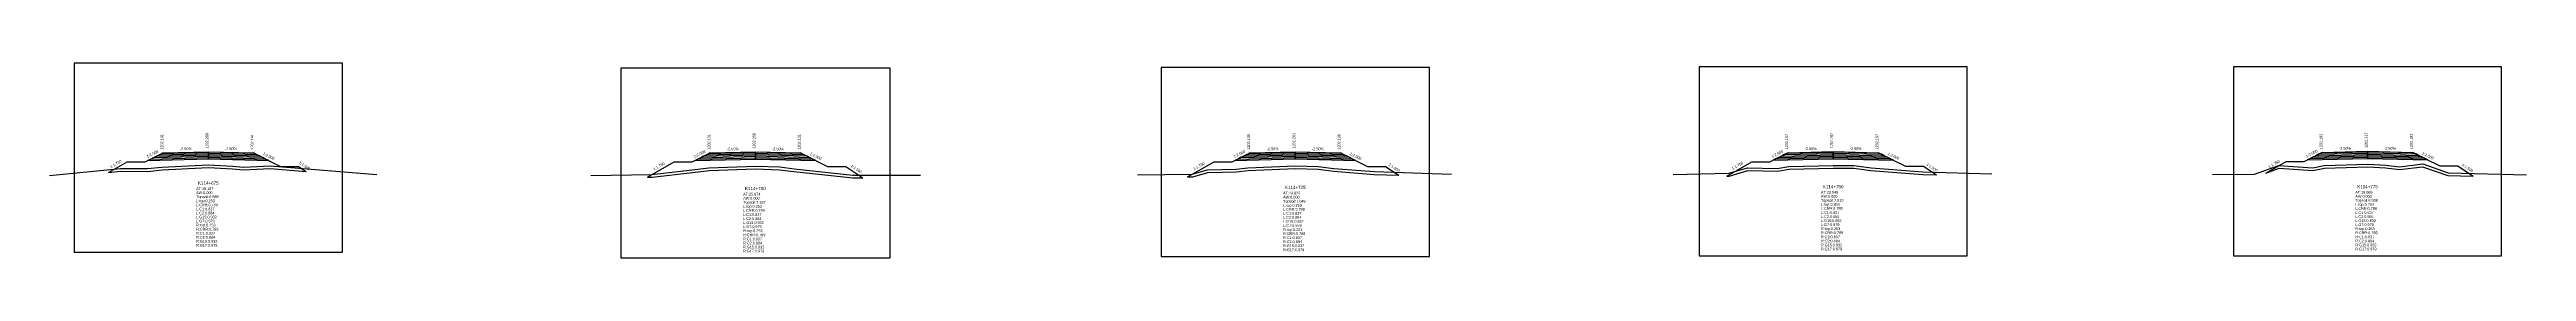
# Model space of a CAD drawing. Extents: x -7 to 78429, y 1189 to 1262.
# Drawn here: x 68937.8 to 69212.1, y 1190.5 to 1212.1 of the extents above; entities that cross this region are included whole.
import ezdxf
from ezdxf.enums import TextEntityAlignment as Align

# ---------------------------------------------------------------- set-up
doc = ezdxf.new("R2010")
doc.units = 0

msp = doc.modelspace()

# ---------------------------------------------------------------- linework, layer by layer
at = {"layer": 'A4_BORDER', "color": 7}
for points in [[(68940.536, 1191.112), (68970.236, 1191.112), (68970.236, 1212.112), (68940.536, 1212.112), (68940.536, 1191.112)], [(69001.06, 1190.472), (69030.882, 1190.472), (69030.882, 1211.558), (69001.06, 1211.558), (69001.06, 1190.472)], [(69060.914, 1190.618), (69090.614, 1190.618), (69090.614, 1211.618), (69060.914, 1211.618), (69060.914, 1190.618)], [(69120.485, 1190.712), (69150.185, 1190.712), (69150.185, 1211.712), (69120.485, 1211.712), (69120.485, 1190.712)], [(69179.666, 1190.709), (69209.366, 1190.709), (69209.366, 1211.709), (69179.666, 1211.709), (69179.666, 1190.709)]]:
    msp.add_lwpolyline(points, dxfattribs=at)
at = {"layer": 'CLEAR_GROUND', "color": 8}
for points in [[(68944.323, 1199.962), (68945.656, 1200.089), (68948.662, 1200.087), (68950.263, 1200.249), (68955.395, 1200.509), (68958.077, 1200.367), (68959.288, 1200.246), (68962.233, 1200.406), (68966.234, 1200.076)], [(69004.023, 1199.446), (69004.533, 1199.455), (69009.011, 1199.96), (69010.847, 1200.17), (69015.98, 1200.371), (69018.66, 1200.272), (69020.231, 1200.081), (69026.746, 1199.354), (69027.88, 1199.358)], [(69063.845, 1199.468), (69064.402, 1199.476), (69066.077, 1199.964), (69069.237, 1200.02), (69070.537, 1200.164), (69075.765, 1200.394), (69078.291, 1200.318), (69080.017, 1200.09), (69084.496, 1199.752), (69087.228, 1199.66)], [(69123.545, 1199.562), (69123.832, 1199.568), (69125.883, 1200.177), (69129.163, 1200.12), (69130.452, 1200.316), (69135.335, 1200.451), (69137.619, 1200.449), (69139.496, 1200.174), (69145.254, 1199.748), (69146.769, 1199.701)], [(69183.245, 1199.894), (69184.724, 1200.428), (69188.463, 1200.186), (69189.765, 1200.429), (69194.534, 1200.585), (69196.505, 1200.469), (69198.073, 1200.295), (69200.616, 1200.601), (69203.405, 1199.628), (69206.215, 1199.559)]]:
    msp.add_lwpolyline(points, dxfattribs=at)
at = {"layer": 'DESIGN_ROAD_TRIMMED', "color": 1}
for points in [[(68944.323, 1199.962), (68946.386, 1201.141), (68948.386, 1201.141), (68950.386, 1202.141), (68950.386, 1202.141), (68950.281, 1202.088), (68950.281, 1202.088), (68949.965, 1201.93), (68949.965, 1201.93), (68949.649, 1201.773), (68949.649, 1201.773), (68949.333, 1201.615), (68949.333, 1201.615), (68949.018, 1201.457), (68949.018, 1201.457), (68948.702, 1201.299), (68955.386, 1201.466), (68955.386, 1201.616), (68955.386, 1201.616), (68955.386, 1201.766), (68955.386, 1201.766), (68955.386, 1201.916), (68955.386, 1201.916), (68955.386, 1202.066), (68955.386, 1202.066), (68955.386, 1202.216), (68955.386, 1202.216), (68955.386, 1202.266), (68955.386, 1202.266), (68955.386, 1202.266), (68955.386, 1202.266), (68955.386, 1202.266), (68955.386, 1202.216), (68955.386, 1202.216), (68955.386, 1202.066), (68955.386, 1202.066), (68955.386, 1201.916), (68955.386, 1201.916), (68955.386, 1201.766), (68955.386, 1201.766), (68955.386, 1201.616), (68955.386, 1201.616), (68955.386, 1201.466), (68962.07, 1201.299), (68961.754, 1201.457), (68961.754, 1201.457), (68961.439, 1201.615), (68961.439, 1201.615), (68961.123, 1201.773), (68961.123, 1201.773), (68960.807, 1201.93), (68960.807, 1201.93), (68960.491, 1202.088), (68960.491, 1202.088), (68960.386, 1202.141), (68960.386, 1202.141), (68963.386, 1200.641), (68965.386, 1200.641), (68966.234, 1200.076)], [(69004.023, 1199.446), (69006.971, 1201.131), (69008.971, 1201.131), (69010.971, 1202.131), (69010.971, 1202.131), (69010.866, 1202.078), (69010.866, 1202.078), (69010.55, 1201.92), (69010.55, 1201.92), (69010.234, 1201.763), (69010.234, 1201.763), (69009.918, 1201.605), (69009.918, 1201.605), (69009.603, 1201.447), (69009.603, 1201.447), (69009.287, 1201.289), (69015.971, 1201.456), (69015.971, 1201.606), (69015.971, 1201.606), (69015.971, 1201.756), (69015.971, 1201.756), (69015.971, 1201.906), (69015.971, 1201.906), (69015.971, 1202.056), (69015.971, 1202.056), (69015.971, 1202.206), (69015.971, 1202.206), (69015.971, 1202.256), (69015.971, 1202.256), (69015.971, 1202.256), (69015.971, 1202.256), (69015.971, 1202.256), (69015.971, 1202.206), (69015.971, 1202.206), (69015.971, 1202.056), (69015.971, 1202.056), (69015.971, 1201.906), (69015.971, 1201.906), (69015.971, 1201.756), (69015.971, 1201.756), (69015.971, 1201.606), (69015.971, 1201.606), (69015.971, 1201.456), (69022.655, 1201.289), (69022.339, 1201.447), (69022.339, 1201.447), (69022.024, 1201.605), (69022.024, 1201.605), (69021.708, 1201.763), (69021.708, 1201.763), (69021.392, 1201.92), (69021.392, 1201.92), (69021.076, 1202.078), (69021.076, 1202.078), (69020.971, 1202.131), (69020.971, 1202.131), (69023.971, 1200.631), (69025.971, 1200.631), (69027.88, 1199.358)], [(69063.845, 1199.468), (69066.764, 1201.136), (69068.764, 1201.136), (69070.764, 1202.136), (69070.764, 1202.136), (69070.659, 1202.083), (69070.659, 1202.083), (69070.343, 1201.925), (69070.343, 1201.925), (69070.027, 1201.768), (69070.027, 1201.768), (69069.712, 1201.61), (69069.712, 1201.61), (69069.396, 1201.452), (69069.396, 1201.452), (69069.08, 1201.294), (69075.764, 1201.461), (69075.764, 1201.611), (69075.764, 1201.611), (69075.764, 1201.761), (69075.764, 1201.761), (69075.764, 1201.911), (69075.764, 1201.911), (69075.764, 1202.061), (69075.764, 1202.061), (69075.764, 1202.211), (69075.764, 1202.211), (69075.764, 1202.261), (69075.764, 1202.261), (69075.764, 1202.261), (69075.764, 1202.261), (69075.764, 1202.261), (69075.764, 1202.211), (69075.764, 1202.211), (69075.764, 1202.061), (69075.764, 1202.061), (69075.764, 1201.911), (69075.764, 1201.911), (69075.764, 1201.761), (69075.764, 1201.761), (69075.764, 1201.611), (69075.764, 1201.611), (69075.764, 1201.461), (69082.448, 1201.294), (69082.133, 1201.452), (69082.133, 1201.452), (69081.817, 1201.61), (69081.817, 1201.61), (69081.501, 1201.768), (69081.501, 1201.768), (69081.185, 1201.925), (69081.185, 1201.925), (69080.87, 1202.083), (69080.87, 1202.083), (69080.764, 1202.136), (69080.764, 1202.136), (69083.764, 1200.636), (69085.764, 1200.636), (69087.228, 1199.66)], [(69123.545, 1199.562), (69126.335, 1201.157), (69128.335, 1201.157), (69130.335, 1202.157), (69130.335, 1202.157), (69130.23, 1202.104), (69130.23, 1202.104), (69129.914, 1201.946), (69129.914, 1201.946), (69129.599, 1201.789), (69129.599, 1201.789), (69129.283, 1201.631), (69129.283, 1201.631), (69128.967, 1201.473), (69128.967, 1201.473), (69128.651, 1201.315), (69135.335, 1201.482), (69135.335, 1201.632), (69135.335, 1201.632), (69135.335, 1201.782), (69135.335, 1201.782), (69135.335, 1201.932), (69135.335, 1201.932), (69135.335, 1202.082), (69135.335, 1202.082), (69135.335, 1202.232), (69135.335, 1202.232), (69135.335, 1202.282), (69135.335, 1202.282), (69135.335, 1202.282), (69135.335, 1202.282), (69135.335, 1202.282), (69135.335, 1202.232), (69135.335, 1202.232), (69135.335, 1202.082), (69135.335, 1202.082), (69135.335, 1201.932), (69135.335, 1201.932), (69135.335, 1201.782), (69135.335, 1201.782), (69135.335, 1201.632), (69135.335, 1201.632), (69135.335, 1201.482), (69142.02, 1201.315), (69141.704, 1201.473), (69141.704, 1201.473), (69141.388, 1201.631), (69141.388, 1201.631), (69141.072, 1201.789), (69141.072, 1201.789), (69140.756, 1201.946), (69140.756, 1201.946), (69140.441, 1202.104), (69140.441, 1202.104), (69140.335, 1202.157), (69140.335, 1202.157), (69143.335, 1200.657), (69145.335, 1200.657), (69146.769, 1199.701)], [(69183.245, 1199.894), (69185.516, 1201.192), (69187.516, 1201.192), (69189.516, 1202.192), (69189.516, 1202.192), (69189.41, 1202.139), (69189.41, 1202.139), (69189.094, 1201.981), (69189.094, 1201.981), (69188.779, 1201.824), (69188.779, 1201.824), (69188.463, 1201.666), (69188.463, 1201.666), (69188.147, 1201.508), (69188.147, 1201.508), (69187.831, 1201.35), (69194.516, 1201.517), (69194.516, 1201.667), (69194.516, 1201.667), (69194.516, 1201.817), (69194.516, 1201.817), (69194.516, 1201.967), (69194.516, 1201.967), (69194.516, 1202.117), (69194.516, 1202.117), (69194.516, 1202.267), (69194.516, 1202.267), (69194.516, 1202.317), (69194.516, 1202.317), (69194.516, 1202.317), (69194.516, 1202.317), (69194.516, 1202.317), (69194.516, 1202.267), (69194.516, 1202.267), (69194.516, 1202.117), (69194.516, 1202.117), (69194.516, 1201.967), (69194.516, 1201.967), (69194.516, 1201.817), (69194.516, 1201.817), (69194.516, 1201.667), (69194.516, 1201.667), (69194.516, 1201.517), (69201.2, 1201.35), (69200.884, 1201.508), (69200.884, 1201.508), (69200.568, 1201.666), (69200.568, 1201.666), (69200.252, 1201.824), (69200.252, 1201.824), (69199.937, 1201.981), (69199.937, 1201.981), (69199.621, 1202.139), (69199.621, 1202.139), (69199.516, 1202.192), (69199.516, 1202.192), (69202.516, 1200.692), (69204.516, 1200.692), (69206.215, 1199.559)]]:
    msp.add_lwpolyline(points, dxfattribs=at)
at = {"layer": 'FINISHED_ROAD', "color": 2}
for points in [[(68946.386, 1201.141), (68948.386, 1201.141), (68950.386, 1202.141), (68950.386, 1202.141), (68955.386, 1202.266), (68960.386, 1202.141), (68960.386, 1202.141), (68963.386, 1200.641), (68965.386, 1200.641)], [(69006.971, 1201.131), (69008.971, 1201.131), (69010.971, 1202.131), (69010.971, 1202.131), (69015.971, 1202.256), (69020.971, 1202.131), (69020.971, 1202.131), (69023.971, 1200.631), (69025.971, 1200.631)], [(69066.764, 1201.136), (69068.764, 1201.136), (69070.764, 1202.136), (69070.764, 1202.136), (69075.764, 1202.261), (69080.764, 1202.136), (69080.764, 1202.136), (69083.764, 1200.636), (69085.764, 1200.636)], [(69126.335, 1201.157), (69128.335, 1201.157), (69130.335, 1202.157), (69130.335, 1202.157), (69135.335, 1202.282), (69140.335, 1202.157), (69140.335, 1202.157), (69143.335, 1200.657), (69145.335, 1200.657)], [(69185.516, 1201.192), (69187.516, 1201.192), (69189.516, 1202.192), (69189.516, 1202.192), (69194.516, 1202.317), (69199.516, 1202.192), (69199.516, 1202.192), (69202.516, 1200.692), (69204.516, 1200.692)]]:
    msp.add_lwpolyline(points, dxfattribs=at)
at = {"layer": 'LAYER_0', "color": 4}
for points in [[(68950.386, 1202.141), (68950.281, 1202.088), (68955.386, 1202.216), (68955.386, 1202.266)], [(69010.971, 1202.131), (69010.866, 1202.078), (69015.971, 1202.206), (69015.971, 1202.256)], [(69070.764, 1202.136), (69070.659, 1202.083), (69075.764, 1202.211), (69075.764, 1202.261)], [(69130.335, 1202.157), (69130.23, 1202.104), (69135.335, 1202.232), (69135.335, 1202.282)], [(69189.516, 1202.192), (69189.41, 1202.139), (69194.516, 1202.267), (69194.516, 1202.317)]]:
    msp.add_lwpolyline(points, dxfattribs=at)
at = {"layer": 'LAYER_1', "color": 4}
for points in [[(68950.281, 1202.088), (68949.965, 1201.93), (68955.386, 1202.066), (68955.386, 1202.216)], [(69010.866, 1202.078), (69010.55, 1201.92), (69015.971, 1202.056), (69015.971, 1202.206)], [(69070.659, 1202.083), (69070.343, 1201.925), (69075.764, 1202.061), (69075.764, 1202.211)], [(69130.23, 1202.104), (69129.914, 1201.946), (69135.335, 1202.082), (69135.335, 1202.232)], [(69189.41, 1202.139), (69189.094, 1201.981), (69194.516, 1202.117), (69194.516, 1202.267)]]:
    msp.add_lwpolyline(points, dxfattribs=at)
at = {"layer": 'LAYER_10', "color": 6}
for points in [[(68961.439, 1201.615), (68961.754, 1201.457), (68955.386, 1201.616), (68955.386, 1201.766)], [(69022.024, 1201.605), (69022.339, 1201.447), (69015.971, 1201.606), (69015.971, 1201.756)], [(69081.817, 1201.61), (69082.133, 1201.452), (69075.764, 1201.611), (69075.764, 1201.761)], [(69141.388, 1201.631), (69141.704, 1201.473), (69135.335, 1201.632), (69135.335, 1201.782)], [(69200.568, 1201.666), (69200.884, 1201.508), (69194.516, 1201.667), (69194.516, 1201.817)]]:
    msp.add_lwpolyline(points, dxfattribs=at)
at = {"layer": 'LAYER_11', "color": 6}
for points in [[(68961.754, 1201.457), (68962.07, 1201.299), (68955.386, 1201.466), (68955.386, 1201.616)], [(69022.339, 1201.447), (69022.655, 1201.289), (69015.971, 1201.456), (69015.971, 1201.606)], [(69082.133, 1201.452), (69082.448, 1201.294), (69075.764, 1201.461), (69075.764, 1201.611)], [(69141.704, 1201.473), (69142.02, 1201.315), (69135.335, 1201.482), (69135.335, 1201.632)], [(69200.884, 1201.508), (69201.2, 1201.35), (69194.516, 1201.517), (69194.516, 1201.667)]]:
    msp.add_lwpolyline(points, dxfattribs=at)
at = {"layer": 'LAYER_2', "color": 4}
for points in [[(68949.965, 1201.93), (68949.649, 1201.773), (68955.386, 1201.916), (68955.386, 1202.066)], [(69010.55, 1201.92), (69010.234, 1201.763), (69015.971, 1201.906), (69015.971, 1202.056)], [(69070.343, 1201.925), (69070.027, 1201.768), (69075.764, 1201.911), (69075.764, 1202.061)], [(69129.914, 1201.946), (69129.599, 1201.789), (69135.335, 1201.932), (69135.335, 1202.082)], [(69189.094, 1201.981), (69188.779, 1201.824), (69194.516, 1201.967), (69194.516, 1202.117)]]:
    msp.add_lwpolyline(points, dxfattribs=at)
at = {"layer": 'LAYER_3', "color": 4}
for points in [[(68949.649, 1201.773), (68949.333, 1201.615), (68955.386, 1201.766), (68955.386, 1201.916)], [(69010.234, 1201.763), (69009.918, 1201.605), (69015.971, 1201.756), (69015.971, 1201.906)], [(69070.027, 1201.768), (69069.712, 1201.61), (69075.764, 1201.761), (69075.764, 1201.911)], [(69129.599, 1201.789), (69129.283, 1201.631), (69135.335, 1201.782), (69135.335, 1201.932)], [(69188.779, 1201.824), (69188.463, 1201.666), (69194.516, 1201.817), (69194.516, 1201.967)]]:
    msp.add_lwpolyline(points, dxfattribs=at)
at = {"layer": 'LAYER_4', "color": 4}
for points in [[(68949.333, 1201.615), (68949.018, 1201.457), (68955.386, 1201.616), (68955.386, 1201.766)], [(69009.918, 1201.605), (69009.603, 1201.447), (69015.971, 1201.606), (69015.971, 1201.756)], [(69069.712, 1201.61), (69069.396, 1201.452), (69075.764, 1201.611), (69075.764, 1201.761)], [(69129.283, 1201.631), (69128.967, 1201.473), (69135.335, 1201.632), (69135.335, 1201.782)], [(69188.463, 1201.666), (69188.147, 1201.508), (69194.516, 1201.667), (69194.516, 1201.817)]]:
    msp.add_lwpolyline(points, dxfattribs=at)
at = {"layer": 'LAYER_5', "color": 4}
for points in [[(68949.018, 1201.457), (68948.702, 1201.299), (68955.386, 1201.466), (68955.386, 1201.616)], [(69009.603, 1201.447), (69009.287, 1201.289), (69015.971, 1201.456), (69015.971, 1201.606)], [(69069.396, 1201.452), (69069.08, 1201.294), (69075.764, 1201.461), (69075.764, 1201.611)], [(69128.967, 1201.473), (69128.651, 1201.315), (69135.335, 1201.482), (69135.335, 1201.632)], [(69188.147, 1201.508), (69187.831, 1201.35), (69194.516, 1201.517), (69194.516, 1201.667)]]:
    msp.add_lwpolyline(points, dxfattribs=at)
at = {"layer": 'LAYER_6', "color": 6}
for points in [[(68960.386, 1202.141), (68960.491, 1202.088), (68955.386, 1202.216), (68955.386, 1202.266)], [(69020.971, 1202.131), (69021.076, 1202.078), (69015.971, 1202.206), (69015.971, 1202.256)], [(69080.764, 1202.136), (69080.87, 1202.083), (69075.764, 1202.211), (69075.764, 1202.261)], [(69140.335, 1202.157), (69140.441, 1202.104), (69135.335, 1202.232), (69135.335, 1202.282)], [(69199.516, 1202.192), (69199.621, 1202.139), (69194.516, 1202.267), (69194.516, 1202.317)]]:
    msp.add_lwpolyline(points, dxfattribs=at)
at = {"layer": 'LAYER_7', "color": 6}
for points in [[(68960.491, 1202.088), (68960.807, 1201.93), (68955.386, 1202.066), (68955.386, 1202.216)], [(69021.076, 1202.078), (69021.392, 1201.92), (69015.971, 1202.056), (69015.971, 1202.206)], [(69080.87, 1202.083), (69081.185, 1201.925), (69075.764, 1202.061), (69075.764, 1202.211)], [(69140.441, 1202.104), (69140.756, 1201.946), (69135.335, 1202.082), (69135.335, 1202.232)], [(69199.621, 1202.139), (69199.937, 1201.981), (69194.516, 1202.117), (69194.516, 1202.267)]]:
    msp.add_lwpolyline(points, dxfattribs=at)
at = {"layer": 'LAYER_8', "color": 6}
for points in [[(68960.807, 1201.93), (68961.123, 1201.773), (68955.386, 1201.916), (68955.386, 1202.066)], [(69021.392, 1201.92), (69021.708, 1201.763), (69015.971, 1201.906), (69015.971, 1202.056)], [(69081.185, 1201.925), (69081.501, 1201.768), (69075.764, 1201.911), (69075.764, 1202.061)], [(69140.756, 1201.946), (69141.072, 1201.789), (69135.335, 1201.932), (69135.335, 1202.082)], [(69199.937, 1201.981), (69200.252, 1201.824), (69194.516, 1201.967), (69194.516, 1202.117)]]:
    msp.add_lwpolyline(points, dxfattribs=at)
at = {"layer": 'LAYER_9', "color": 6}
for points in [[(68961.123, 1201.773), (68961.439, 1201.615), (68955.386, 1201.766), (68955.386, 1201.916)], [(69021.708, 1201.763), (69022.024, 1201.605), (69015.971, 1201.756), (69015.971, 1201.906)], [(69081.501, 1201.768), (69081.817, 1201.61), (69075.764, 1201.761), (69075.764, 1201.911)], [(69141.072, 1201.789), (69141.388, 1201.631), (69135.335, 1201.782), (69135.335, 1201.932)], [(69200.252, 1201.824), (69200.568, 1201.666), (69194.516, 1201.817), (69194.516, 1201.967)]]:
    msp.add_lwpolyline(points, dxfattribs=at)
at = {"layer": 'NATURAL_GROUND', "color": 3}
for points in [[(68937.798, 1199.642), (68945.642, 1200.389), (68948.647, 1200.387), (68950.24, 1200.548), (68955.395, 1200.809), (68958.1, 1200.666), (68959.295, 1200.547), (68962.237, 1200.707), (68974.062, 1199.73)], [(68997.729, 1199.635), (69004.514, 1199.755), (69008.977, 1200.258), (69010.824, 1200.469), (69015.98, 1200.671), (69018.684, 1200.571), (69020.266, 1200.379), (69026.762, 1199.654), (69034.256, 1199.681)], [(69058.289, 1199.69), (69064.357, 1199.775), (69066.031, 1200.263), (69069.218, 1200.32), (69070.514, 1200.463), (69075.763, 1200.694), (69078.315, 1200.617), (69080.048, 1200.389), (69084.512, 1200.052), (69093.059, 1199.764)], [(69117.599, 1199.751), (69123.785, 1199.867), (69125.842, 1200.478), (69129.143, 1200.42), (69130.425, 1200.615), (69135.331, 1200.751), (69137.641, 1200.749), (69139.528, 1200.472), (69145.269, 1200.048), (69152.901, 1199.812)], [(69177.36, 1199.751), (69182.01, 1199.768), (69184.681, 1200.731), (69188.445, 1200.488), (69189.733, 1200.728), (69194.538, 1200.885), (69196.531, 1200.768), (69198.072, 1200.597), (69200.65, 1200.907), (69203.46, 1199.927), (69212.12, 1199.713)]]:
    msp.add_lwpolyline(points, dxfattribs=at)
at = {"layer": 'STRUCTURE_LEFT', "color": 4}
for points in [[(68950.386, 1202.141), (68950.281, 1202.088), (68950.281, 1202.088), (68949.965, 1201.93), (68949.965, 1201.93), (68949.649, 1201.773), (68949.649, 1201.773), (68949.333, 1201.615), (68949.333, 1201.615), (68949.018, 1201.457), (68949.018, 1201.457), (68948.702, 1201.299), (68955.386, 1201.466), (68955.386, 1201.616), (68955.386, 1201.616), (68955.386, 1201.766), (68955.386, 1201.766), (68955.386, 1201.916), (68955.386, 1201.916), (68955.386, 1202.066), (68955.386, 1202.066), (68955.386, 1202.216), (68955.386, 1202.216), (68955.386, 1202.266), (68955.386, 1202.266)], [(69010.971, 1202.131), (69010.866, 1202.078), (69010.866, 1202.078), (69010.55, 1201.92), (69010.55, 1201.92), (69010.234, 1201.763), (69010.234, 1201.763), (69009.918, 1201.605), (69009.918, 1201.605), (69009.603, 1201.447), (69009.603, 1201.447), (69009.287, 1201.289), (69015.971, 1201.456), (69015.971, 1201.606), (69015.971, 1201.606), (69015.971, 1201.756), (69015.971, 1201.756), (69015.971, 1201.906), (69015.971, 1201.906), (69015.971, 1202.056), (69015.971, 1202.056), (69015.971, 1202.206), (69015.971, 1202.206), (69015.971, 1202.256), (69015.971, 1202.256)], [(69070.764, 1202.136), (69070.659, 1202.083), (69070.659, 1202.083), (69070.343, 1201.925), (69070.343, 1201.925), (69070.027, 1201.768), (69070.027, 1201.768), (69069.712, 1201.61), (69069.712, 1201.61), (69069.396, 1201.452), (69069.396, 1201.452), (69069.08, 1201.294), (69075.764, 1201.461), (69075.764, 1201.611), (69075.764, 1201.611), (69075.764, 1201.761), (69075.764, 1201.761), (69075.764, 1201.911), (69075.764, 1201.911), (69075.764, 1202.061), (69075.764, 1202.061), (69075.764, 1202.211), (69075.764, 1202.211), (69075.764, 1202.261), (69075.764, 1202.261)], [(69130.335, 1202.157), (69130.23, 1202.104), (69130.23, 1202.104), (69129.914, 1201.946), (69129.914, 1201.946), (69129.599, 1201.789), (69129.599, 1201.789), (69129.283, 1201.631), (69129.283, 1201.631), (69128.967, 1201.473), (69128.967, 1201.473), (69128.651, 1201.315), (69135.335, 1201.482), (69135.335, 1201.632), (69135.335, 1201.632), (69135.335, 1201.782), (69135.335, 1201.782), (69135.335, 1201.932), (69135.335, 1201.932), (69135.335, 1202.082), (69135.335, 1202.082), (69135.335, 1202.232), (69135.335, 1202.232), (69135.335, 1202.282), (69135.335, 1202.282)], [(69189.516, 1202.192), (69189.41, 1202.139), (69189.41, 1202.139), (69189.094, 1201.981), (69189.094, 1201.981), (69188.779, 1201.824), (69188.779, 1201.824), (69188.463, 1201.666), (69188.463, 1201.666), (69188.147, 1201.508), (69188.147, 1201.508), (69187.831, 1201.35), (69194.516, 1201.517), (69194.516, 1201.667), (69194.516, 1201.667), (69194.516, 1201.817), (69194.516, 1201.817), (69194.516, 1201.967), (69194.516, 1201.967), (69194.516, 1202.117), (69194.516, 1202.117), (69194.516, 1202.267), (69194.516, 1202.267), (69194.516, 1202.317), (69194.516, 1202.317)]]:
    msp.add_lwpolyline(points, dxfattribs=at)
at = {"layer": 'STRUCTURE_RIGHT', "color": 6}
for points in [[(68955.386, 1202.266), (68955.386, 1202.266), (68955.386, 1202.216), (68955.386, 1202.216), (68955.386, 1202.066), (68955.386, 1202.066), (68955.386, 1201.916), (68955.386, 1201.916), (68955.386, 1201.766), (68955.386, 1201.766), (68955.386, 1201.616), (68955.386, 1201.616), (68955.386, 1201.466), (68962.07, 1201.299), (68961.754, 1201.457), (68961.754, 1201.457), (68961.439, 1201.615), (68961.439, 1201.615), (68961.123, 1201.773), (68961.123, 1201.773), (68960.807, 1201.93), (68960.807, 1201.93), (68960.491, 1202.088), (68960.491, 1202.088), (68960.386, 1202.141)], [(69015.971, 1202.256), (69015.971, 1202.256), (69015.971, 1202.206), (69015.971, 1202.206), (69015.971, 1202.056), (69015.971, 1202.056), (69015.971, 1201.906), (69015.971, 1201.906), (69015.971, 1201.756), (69015.971, 1201.756), (69015.971, 1201.606), (69015.971, 1201.606), (69015.971, 1201.456), (69022.655, 1201.289), (69022.339, 1201.447), (69022.339, 1201.447), (69022.024, 1201.605), (69022.024, 1201.605), (69021.708, 1201.763), (69021.708, 1201.763), (69021.392, 1201.92), (69021.392, 1201.92), (69021.076, 1202.078), (69021.076, 1202.078), (69020.971, 1202.131)], [(69075.764, 1202.261), (69075.764, 1202.261), (69075.764, 1202.211), (69075.764, 1202.211), (69075.764, 1202.061), (69075.764, 1202.061), (69075.764, 1201.911), (69075.764, 1201.911), (69075.764, 1201.761), (69075.764, 1201.761), (69075.764, 1201.611), (69075.764, 1201.611), (69075.764, 1201.461), (69082.448, 1201.294), (69082.133, 1201.452), (69082.133, 1201.452), (69081.817, 1201.61), (69081.817, 1201.61), (69081.501, 1201.768), (69081.501, 1201.768), (69081.185, 1201.925), (69081.185, 1201.925), (69080.87, 1202.083), (69080.87, 1202.083), (69080.764, 1202.136)], [(69135.335, 1202.282), (69135.335, 1202.282), (69135.335, 1202.232), (69135.335, 1202.232), (69135.335, 1202.082), (69135.335, 1202.082), (69135.335, 1201.932), (69135.335, 1201.932), (69135.335, 1201.782), (69135.335, 1201.782), (69135.335, 1201.632), (69135.335, 1201.632), (69135.335, 1201.482), (69142.02, 1201.315), (69141.704, 1201.473), (69141.704, 1201.473), (69141.388, 1201.631), (69141.388, 1201.631), (69141.072, 1201.789), (69141.072, 1201.789), (69140.756, 1201.946), (69140.756, 1201.946), (69140.441, 1202.104), (69140.441, 1202.104), (69140.335, 1202.157)], [(69194.516, 1202.317), (69194.516, 1202.317), (69194.516, 1202.267), (69194.516, 1202.267), (69194.516, 1202.117), (69194.516, 1202.117), (69194.516, 1201.967), (69194.516, 1201.967), (69194.516, 1201.817), (69194.516, 1201.817), (69194.516, 1201.667), (69194.516, 1201.667), (69194.516, 1201.517), (69201.2, 1201.35), (69200.884, 1201.508), (69200.884, 1201.508), (69200.568, 1201.666), (69200.568, 1201.666), (69200.252, 1201.824), (69200.252, 1201.824), (69199.937, 1201.981), (69199.937, 1201.981), (69199.621, 1202.139), (69199.621, 1202.139), (69199.516, 1202.192)]]:
    msp.add_lwpolyline(points, dxfattribs=at)

# ---------------------------------------------------------------- texts
at = {"layer": 'INFO_TEXT'}
for s, p in [('AT:19.167', (68954.036, 1198.012)), ('AW:0.000', (68954.036, 1197.562)), ('Topsoil:6.588', (68954.036, 1197.112)), ('L:top:0.253', (68954.036, 1196.662)), ('L:CRR:0.789', (68954.036, 1196.212)), ('L:C1:0.837', (68954.036, 1195.762)), ('AT:25.874', (69014.615, 1197.4)), ('AW:0.000', (69014.615, 1196.948)), ('Topsoil:7.187', (69014.615, 1196.496)), ('L:top:0.253', (69014.615, 1196.044)), ('AT:23.825', (69074.414, 1197.518)), ('AW:0.000', (69074.414, 1197.068)), ('Topsoil:7.049', (69074.414, 1196.618)), ('L:top:0.253', (69074.414, 1196.168)), ('AT:22.048', (69133.985, 1197.612)), ('AW:0.000', (69133.985, 1197.162)), ('Topsoil:7.010', (69133.985, 1196.712)), ('L:top:0.253', (69133.985, 1196.262)), ('L:CRR:0.789', (69133.985, 1195.812)), ('AT:19.965', (69193.166, 1197.609)), ('AW:0.000', (69193.166, 1197.159)), ('Topsoil:6.988', (69193.166, 1196.709)), ('L:top:0.253', (69193.166, 1196.259)), ('L:CRR:0.789', (69193.166, 1195.809)), ('L:C2:0.884', (68954.036, 1195.312)), ('L:G15:0.932', (68954.036, 1194.862)), ('L:G7:0.979', (68954.036, 1194.412)), ('R:top:0.253', (68954.036, 1193.962)), ('R:CRR:0.789', (68954.036, 1193.512)), ('R:C1:0.837', (68954.036, 1193.062)), ('L:CRR:0.789', (69014.615, 1195.593)), ('L:C1:0.837', (69014.615, 1195.141)), ('L:C2:0.884', (69014.615, 1194.689)), ('L:G15:0.932', (69014.615, 1194.237)), ('L:G7:0.979', (69014.615, 1193.785)), ('R:top:0.253', (69014.615, 1193.333)), ('L:CRR:0.789', (69074.414, 1195.718)), ('L:C1:0.837', (69074.414, 1195.268)), ('L:C2:0.884', (69074.414, 1194.818)), ('L:G15:0.932', (69074.414, 1194.368)), ('L:G7:0.979', (69074.414, 1193.918)), ('R:top:0.253', (69074.414, 1193.468)), ('R:CRR:0.789', (69074.414, 1193.018)), ('L:C1:0.837', (69133.985, 1195.362)), ('L:C2:0.884', (69133.985, 1194.912)), ('L:G15:0.932', (69133.985, 1194.462)), ('L:G7:0.979', (69133.985, 1194.012)), ('R:top:0.253', (69133.985, 1193.562)), ('R:CRR:0.789', (69133.985, 1193.112)), ('L:C1:0.837', (69193.166, 1195.359)), ('L:C2:0.884', (69193.166, 1194.909)), ('L:G15:0.932', (69193.166, 1194.459)), ('L:G7:0.979', (69193.166, 1194.009)), ('R:top:0.253', (69193.166, 1193.559)), ('R:CRR:0.789', (69193.166, 1193.109)), ('R:C2:0.884', (68954.036, 1192.612)), ('R:G15:0.932', (68954.036, 1192.162)), ('R:G17:0.979', (68954.036, 1191.712)), ('R:CRR:0.789', (69014.615, 1192.881)), ('R:C1:0.837', (69014.615, 1192.43)), ('R:C2:0.884', (69014.615, 1191.978)), ('R:G15:0.932', (69014.615, 1191.526)), ('R:G17:0.979', (69014.615, 1191.074)), ('R:C1:0.837', (69074.414, 1192.568)), ('R:C2:0.884', (69074.414, 1192.118)), ('R:G15:0.932', (69074.414, 1191.668)), ('R:G17:0.979', (69074.414, 1191.218)), ('R:C1:0.837', (69133.985, 1192.662)), ('R:C2:0.884', (69133.985, 1192.212)), ('R:G15:0.932', (69133.985, 1191.762)), ('R:G17:0.979', (69133.985, 1191.312)), ('R:C1:0.837', (69193.166, 1192.659)), ('R:C2:0.884', (69193.166, 1192.209)), ('R:G15:0.932', (69193.166, 1191.759)), ('R:G17:0.979', (69193.166, 1191.309))]:
    msp.add_text(s, height=0.3, dxfattribs=at).set_placement(p)
at = {"layer": 'LEFT_TEXT_H'}
for s, height, p in [('1202.141', 0.3, (68950.386, 1202.501)), ('1202.131', 0.301, (69010.971, 1202.492)), ('1202.136', 0.3, (69070.764, 1202.496)), ('1202.157', 0.3, (69130.335, 1202.517)), ('1202.192', 0.3, (69189.516, 1202.552))]:
    msp.add_text(s, height=height, rotation=90, dxfattribs=at).set_placement(p)
at = {"layer": 'POINT_TEXT_H'}
for s, height, p in [('1202.266', 0.3, (68955.386, 1202.626)), ('1202.256', 0.301, (69015.971, 1202.617)), ('1202.261', 0.3, (69075.764, 1202.621)), ('1202.282', 0.3, (69135.335, 1202.642)), ('1202.317', 0.3, (69194.516, 1202.677))]:
    msp.add_text(s, height=height, rotation=90, dxfattribs=at).set_placement(p)
at = {"layer": 'RIGHT_TEXT_H'}
for s, height, p in [('1202.141', 0.3, (68960.386, 1202.501)), ('1202.131', 0.301, (69020.971, 1202.492)), ('1202.136', 0.3, (69080.764, 1202.496)), ('1202.157', 0.3, (69140.335, 1202.517)), ('1202.192', 0.3, (69199.516, 1202.552))]:
    msp.add_text(s, height=height, rotation=90, dxfattribs=at).set_placement(p)
at = {"layer": 'SLOPE_left'}
for s, height, rotation, p in [('1:2.000', 0.3, 26.565, (68949.305, 1201.802)), ('1:2.000', 0.301, 26.565, (69009.89, 1201.793)), ('1:2.000', 0.3, 26.565, (69069.684, 1201.797)), ('1:2.000', 0.3, 26.565, (69129.255, 1201.818)), ('1:2.000', 0.3, 26.565, (69188.435, 1201.853)), ('1:1.750', 0.3, 29.745, (68945.265, 1200.708)), ('1:1.750', 0.301, 29.745, (69005.407, 1200.446)), ('1:1.750', 0.3, 29.745, (69065.215, 1200.458)), ('1:1.750', 0.3, 29.745, (69124.851, 1200.516)), ('1:1.750', 0.3, 29.745, (69184.291, 1200.7))]:
    msp.add_text(s, height=height, rotation=rotation, dxfattribs=at).set_placement(p, align=Align.BOTTOM_CENTER)
at = {"layer": 'SLOPE_right'}
for s, height, rotation, p in [('1:2.000', 0.3, -26.565, (68961.966, 1201.552)), ('1:2.000', 0.301, -26.565, (69022.552, 1201.543)), ('1:2.000', 0.3, -26.565, (69082.345, 1201.547)), ('1:2.000', 0.3, -26.565, (69141.916, 1201.568)), ('1:2.000', 0.3, -26.565, (69201.096, 1201.603)), ('1:1.500', 0.3, -33.69, (68965.91, 1200.508)), ('1:1.500', 0.301, -33.69, (69027.026, 1200.145)), ('1:1.500', 0.3, -33.69, (69086.596, 1200.298)), ('1:1.500', 0.3, -33.69, (69146.152, 1200.329)), ('1:1.500', 0.3, -33.69, (69205.465, 1200.275))]:
    msp.add_text(s, height=height, rotation=rotation, dxfattribs=at).set_placement(p, align=Align.BOTTOM_CENTER)
at = {"layer": 'SLOPE_TEXT'}
for height, p in [(0.3, (68952.886, 1202.444)), (0.3, (68957.886, 1202.444)), (0.301, (69013.471, 1202.434)), (0.301, (69018.471, 1202.434)), (0.3, (69073.264, 1202.438)), (0.3, (69078.264, 1202.438)), (0.3, (69132.835, 1202.459)), (0.3, (69137.835, 1202.459)), (0.3, (69192.016, 1202.495)), (0.3, (69197.016, 1202.495))]:
    msp.add_text('-2.50%', height=height, dxfattribs=at).set_placement(p, align=Align.CENTER)
at = {"layer": 'STATION_TITLE'}
for s, height, p in [('K114+675', 0.36, (68955.386, 1198.612)), ('K114+700', 0.361, (69015.971, 1198.002)), ('K114+725', 0.36, (69075.764, 1198.118)), ('K114+750', 0.36, (69135.335, 1198.212)), ('K114+775', 0.36, (69194.516, 1198.209))]:
    msp.add_text(s, height=height, dxfattribs=at).set_placement(p, align=Align.CENTER)

doc.saveas('drawing.dxf')
